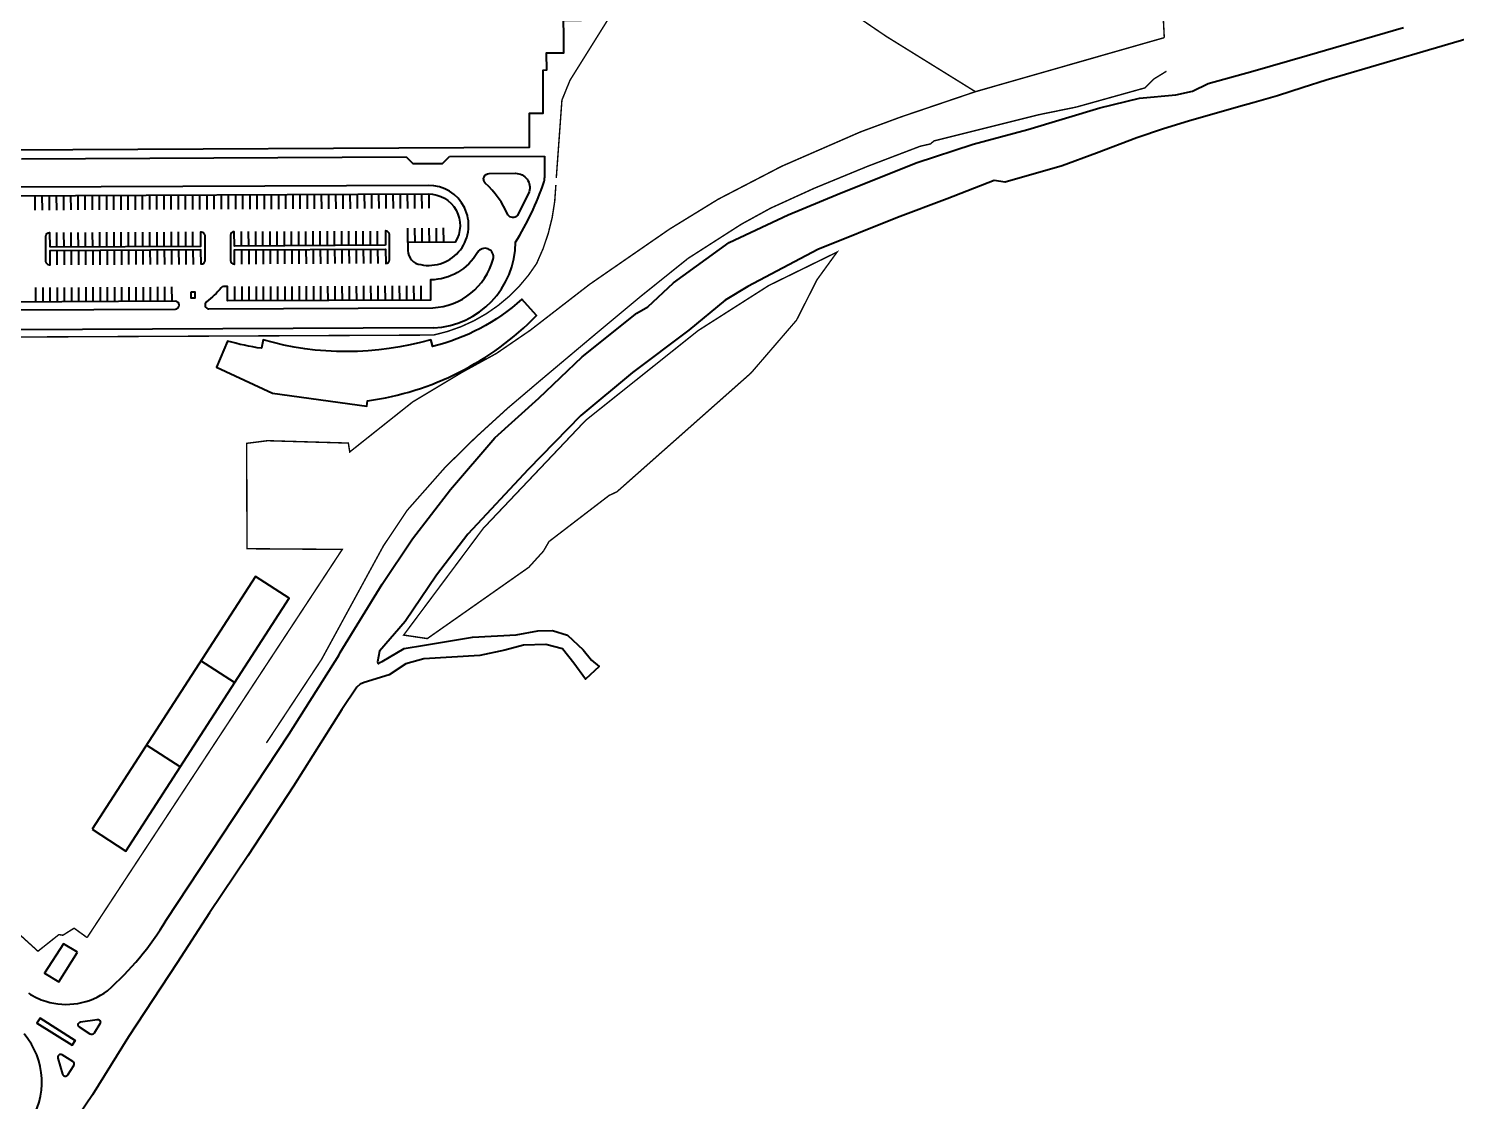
# Model space of a CAD drawing. Header units: metres. Extents: x 428 to 1115, y -4076 to 3914.
# Drawn here: x 1111.6636 to 1112.0953, y -3840.1004 to -3839.7761 of the extents above; entities that cross this region are included whole.
import ezdxf

# ---------------------------------------------------------------- set-up
doc = ezdxf.new("R2010")
doc.units = ezdxf.units.M
doc.header["$MEASUREMENT"] = 0
doc.linetypes.add('DASHED', pattern=[0.75, 0.5, -0.25])
for name, color, linetype, lineweight in [('C-BLDG', 253, 'Continuous', 5), ('C-FENC-AIRF-SECU', 253, 'DASHED', 0), ('C-PARK-MARK', 253, 'Continuous', 9), ('C-ROAD-LAND', 253, 'Continuous', 9)]:
    doc.layers.add(name, color=color, linetype=linetype, lineweight=lineweight)
doc.layers.add('C-BLDG-TERM', color=253, linetype='Continuous')

msp = doc.modelspace()

# ---------------------------------------------------------------- linework, layer by layer
at = {"layer": 'C-BLDG', "lineweight": 40}
for points in [[(1111.712631678166, -3839.855797116822), (1111.712639884515, -3839.857529898353), (1111.713939469265, -3839.857523740447), (1111.713931263848, -3839.855790960779)], [(1111.682802311102, -3840.018154544003), (1111.692989817312, -3840.024738001815), (1111.742365713189, -3839.94833167567), (1111.732178201856, -3839.941748227171), (1111.682802311102, -3840.018154544003)], [(1111.678368762093, -3840.055319165058), (1111.674124907194, -3840.052755643792), (1111.668472412465, -3840.06166797801), (1111.672715731854, -3840.064231277621)]]:
    msp.add_lwpolyline(points, close=True, dxfattribs=at)
msp.add_lwpolyline([(1111.785747439092, -3839.872242349378), (1111.785245767286, -3839.87017298787, -0.1411359777864581), (1111.734530312432, -3839.87022168114), (1111.734033640897, -3839.872762524701, -0.03708728653254), (1111.723770630038, -3839.87056191004), (1111.720451414543, -3839.878469797961), (1111.737371736164, -3839.886334601036), (1111.7658792296, -3839.890280432245), (1111.766103905583, -3839.888657211504, 0.1662979218029289), (1111.817195873199, -3839.862852630383), (1111.812732433392, -3839.857928955174, -0.1237990825997285), (1111.785747439092, -3839.872242349378), (1111.785245767286, -3839.87017298787)], format="xyb", close=True, dxfattribs=at)
for points in [[(1111.725907080764, -3839.97380044981), (1111.715719570829, -3839.967216999448)], [(1111.709448449271, -3839.99926922395), (1111.69926093887, -3839.992685773588)]]:
    msp.add_lwpolyline(points, dxfattribs=at)
at = {"layer": 'C-BLDG-TERM', "lineweight": 40}
msp.add_lwpolyline([(1111.825267784255, -3839.768133946872), (1111.825336824594, -3839.783504798255), (1111.820147960404, -3839.783528103671), (1111.820171325891, -3839.78873011767), (1111.819057667585, -3839.788735120735), (1111.819116170941, -3839.801760147503), (1111.814960509962, -3839.801778811208), (1111.815006785984, -3839.812082360677), (1111.657267644959, -3839.812863323084)], dxfattribs=at)
at = {"layer": 'C-FENC-AIRF-SECU', "lineweight": 40, "ltscale": 0.2, "const_width": 0.0004332, "flags": 128}
for points in [[(1112.004311623475, -3839.736168599865), (1112.004843663847, -3839.736150055371), (1112.006990284617, -3839.778853400788)], [(1111.922946590422, -3839.778485107414), (1111.870204457971, -3839.742660190156)], [(1111.824867155826, -3839.797740395359), (1111.827311066868, -3839.791733698166), (1111.838639688635, -3839.773616387687), (1111.825027694417, -3839.773680865011)], [(1111.922946590422, -3839.778485107414), (1111.949890806763, -3839.795188536114)], [(1111.949874765663, -3839.795193123809), (1112.007005440494, -3839.778847337878)], [(1111.735524081117, -3839.992051650948), (1111.752226916099, -3839.966760809711), (1111.770873061804, -3839.932533147923), (1111.778089500456, -3839.921734628445), (1111.789558503734, -3839.908755355692), (1111.79882963696, -3839.899650360635), (1111.808431134051, -3839.890896306551), (1111.818334700963, -3839.882482809193), (1111.834914494729, -3839.868545220411), (1111.848589206072, -3839.857147415346), (1111.863019125494, -3839.845573759816), (1111.879147860179, -3839.835236332557), (1111.887947822413, -3839.830410222701), (1111.901231301906, -3839.824352638043), (1111.917192131704, -3839.817787788055), (1111.933216927065, -3839.811674849308), (1111.93636083133, -3839.810964484877), (1111.937326264525, -3839.810071840129), (1111.96892026016, -3839.802175988621), (1111.980426498646, -3839.799829072497), (1112.001086947466, -3839.794059450916), (1112.003889262634, -3839.791320967666), (1112.007641026708, -3839.789013141013)], [(1111.681304281069, -3840.050902768216), (1111.758454741402, -3839.933555278174), (1111.729651073417, -3839.933347589514), (1111.729552247985, -3839.901492246605), (1111.735885132062, -3839.90069409012), (1111.760293726301, -3839.90141275636), (1111.760715225669, -3839.904097155846), (1111.77972996836, -3839.888985970236), (1111.794850052757, -3839.879918619237), (1111.80503747608, -3839.87433050125), (1111.815312914042, -3839.867296495653), (1111.82901846101, -3839.856694921098), (1111.833255483726, -3839.853417479611), (1111.857359334784, -3839.836761255926), (1111.872123353141, -3839.827693793169), (1111.891343590295, -3839.817721870906), (1111.915166126056, -3839.807336283094), (1111.927352856336, -3839.802828849471), (1111.949890806763, -3839.795188536114)], [(1111.82316095238, -3839.821297749124), (1111.824867155826, -3839.797740395359)], [(1111.632350948131, -3840.019816802061), (1111.656569684813, -3840.046053066096), (1111.666446922304, -3840.055026597521), (1111.672775642438, -3840.049999355517), (1111.673985869581, -3840.050194381915), (1111.677374355918, -3840.048062977558), (1111.681304281069, -3840.050902768216)]]:
    msp.add_lwpolyline(points, dxfattribs=at)
msp.add_lwpolyline([(1111.632350948131, -3840.019816802061, -0.0162407002377361), (1111.631443323525, -3840.014933691538), (1111.63089130023, -3839.898396303123, -0.2208973633081659), (1111.639647036283, -3839.879308653242, -0.0790276135384151), (1111.654604785567, -3839.870175368331, -0.0967292955082796), (1111.658675473141, -3839.869360382846), (1111.786051758057, -3839.868757018066, 0.2025788544958967), (1111.817206458612, -3839.847150978811, 0.1070271417786187), (1111.823038976131, -3839.82342159859)], format="xyb", dxfattribs=at)
msp.add_lwpolyline([(1111.908046991987, -3839.843682852752), (1111.887442679102, -3839.85376520007), (1111.866047547156, -3839.867411573595), (1111.832052685744, -3839.894539824865), (1111.801104100844, -3839.927168795086), (1111.777015345128, -3839.959457305438), (1111.784169740467, -3839.960510962821), (1111.796041257637, -3839.952184179045), (1111.814838408916, -3839.938978486872), (1111.819279083474, -3839.934078858412), (1111.82096424648, -3839.931178233764), (1111.839113893876, -3839.917260383434), (1111.841509086969, -3839.916134889416), (1111.882055390584, -3839.880214027307), (1111.895799275911, -3839.864257679499), (1111.901988172395, -3839.852047664292), (1111.908046991987, -3839.843682852752)], close=True, dxfattribs=at)
at = {"layer": 'C-PARK-MARK', "lineweight": 40}
for points in [[(1111.665608452125, -3839.831004095442), (1111.665587932295, -3839.826672147206)], [(1111.667774425777, -3839.830993835992), (1111.667753907809, -3839.826661885894)], [(1111.669940400826, -3839.830983576542), (1111.669919881461, -3839.826651624582)], [(1111.67210637541, -3839.830973318956), (1111.672085856511, -3839.826641365132)], [(1111.674272355115, -3839.830963059507), (1111.674251835285, -3839.826631105683)], [(1111.676438329233, -3839.830952798195), (1111.676417809869, -3839.826620844371)], [(1111.678604304748, -3839.830942538745), (1111.678583784452, -3839.826610588647)], [(1111.680770278866, -3839.830932279296), (1111.680749759967, -3839.826600327334)], [(1111.682936258106, -3839.83092201612), (1111.682915733619, -3839.826590066022)], [(1111.685102232689, -3839.830911756671), (1111.68508171379, -3839.826579808435)], [(1111.687268207273, -3839.830901497221), (1111.687247687908, -3839.826569545261)], [(1111.689434182322, -3839.830891237772), (1111.689413662957, -3839.826559283949)], [(1111.691600160631, -3839.83088097646), (1111.691579638007, -3839.826549026362)], [(1111.69376613568, -3839.830870718873), (1111.693745616315, -3839.826538766912)], [(1111.695932110729, -3839.830860457561), (1111.695911591364, -3839.8265285056)], [(1111.698098085778, -3839.830850199975), (1111.698077565482, -3839.826518248013)], [(1111.700264060362, -3839.830839940525), (1111.700243540531, -3839.826507986701)], [(1111.70243003867, -3839.830829679213), (1111.70240951884, -3839.826497725389)], [(1111.704596013254, -3839.8308194179), (1111.704575494821, -3839.826487469665)], [(1111.706761988769, -3839.830809158451), (1111.706741469404, -3839.826477208353)], [(1111.708927962421, -3839.830798897139), (1111.708907444919, -3839.826466948903)], [(1111.711093942127, -3839.830788637689), (1111.711073418105, -3839.826456685729)], [(1111.713259917176, -3839.830778380103), (1111.713239397811, -3839.826446426279)], [(1111.715425892225, -3839.83076811879), (1111.715405371463, -3839.826436164967)], [(1111.717591865411, -3839.830757859341), (1111.717571346512, -3839.826425909243)], [(1111.719757841858, -3839.830747599891), (1111.719737322027, -3839.826415647931)], [(1111.721923819235, -3839.830737338579), (1111.721903300336, -3839.826405386619)], [(1111.72408979475, -3839.83072707913), (1111.724069274919, -3839.826395129032)], [(1111.726255769799, -3839.830716821543), (1111.726235249969, -3839.82638486772)], [(1111.728421743917, -3839.830706560231), (1111.728401225483, -3839.82637460827)], [(1111.730587723157, -3839.830696297056), (1111.730567203326, -3839.826364346958)], [(1111.732753698206, -3839.830686039469), (1111.732733178841, -3839.826354089371)], [(1111.734919673721, -3839.830675778157), (1111.734899153425, -3839.826343826196)], [(1111.737085646907, -3839.83066552057), (1111.737065128474, -3839.826333568609)], [(1111.739251627079, -3839.830655257396), (1111.739231102126, -3839.826323307298)], [(1111.741417600731, -3839.830644999809), (1111.741397081832, -3839.826313045985)], [(1111.74358357578, -3839.830634738497), (1111.743563056415, -3839.826302790261)], [(1111.745749550363, -3839.83062448091), (1111.745729031464, -3839.826292528949)], [(1111.747915525413, -3839.830614219598), (1111.747895006048, -3839.8262822695)], [(1111.750081503256, -3839.830603960148), (1111.750060985288, -3839.826272006325)], [(1111.75224747877, -3839.830593700699), (1111.752226959406, -3839.826261748738)], [(1111.754413454751, -3839.830583439387), (1111.754392933989, -3839.826251487425)], [(1111.756579428869, -3839.830573179937), (1111.756558909504, -3839.826241229839)], [(1111.758745407178, -3839.830562916763), (1111.758724884553, -3839.826230968526)], [(1111.760911382692, -3839.830552659176), (1111.760890861931, -3839.826220707215)], [(1111.763077357741, -3839.830542399726), (1111.76305683698, -3839.826210449628)], [(1111.765243331394, -3839.830532142139), (1111.76522281296, -3839.826200188316)], [(1111.767409311099, -3839.830521878965), (1111.767388787078, -3839.826189928866)], [(1111.769575284286, -3839.830511619515), (1111.769554766318, -3839.826179667554)], [(1111.771741259801, -3839.830501361928), (1111.77172073997, -3839.826169409967)], [(1111.773907235315, -3839.830491100616), (1111.773886715485, -3839.826159148655)], [(1111.776073208968, -3839.830480841167), (1111.776052690069, -3839.826148891069)], [(1111.778239188208, -3839.830470577992), (1111.778218668843, -3839.826138627893)], [(1111.780405163257, -3839.830460320405), (1111.780384643426, -3839.826128368444)], [(1111.782571137375, -3839.830450059093), (1111.782550618475, -3839.826118110858)], [(1111.784737112424, -3839.830439801506), (1111.784716593525, -3839.826107849545)], [(1111.778287968556, -3839.840768781669), (1111.778267449191, -3839.836436827845)], [(1111.780453943605, -3839.840758522219), (1111.780433422843, -3839.836426570258)], [(1111.782619918654, -3839.84074826277), (1111.78259939929, -3839.836416310808)], [(1111.784785896963, -3839.840737999594), (1111.784765377133, -3839.836406049496)], [(1111.786951870615, -3839.840727738283), (1111.786931352647, -3839.836395791909)], [(1111.789117845664, -3839.840717482559), (1111.7890973263, -3839.836385528735)], [(1111.672159065916, -3839.842096238575), (1111.672138546085, -3839.837764286614)], [(1111.674325039568, -3839.842085980988), (1111.6743045216, -3839.837754029027)], [(1111.676491015548, -3839.842075719676), (1111.676470495252, -3839.837743769578)], [(1111.678656993391, -3839.842065458364), (1111.678636474958, -3839.837733508266)], [(1111.680822969372, -3839.842055197052), (1111.680802449076, -3839.837723248816)], [(1111.682988943955, -3839.842044939465), (1111.682968423659, -3839.837712987504)], [(1111.685154918539, -3839.842034680015), (1111.685134399174, -3839.837702728054)], [(1111.687320896382, -3839.842024418703), (1111.687300374689, -3839.837692468605)], [(1111.689486871897, -3839.842014161116), (1111.689466352066, -3839.837682207292)], [(1111.691652846946, -3839.842003899804), (1111.691632327581, -3839.837671947844)], [(1111.693818821064, -3839.841993642217), (1111.69379830263, -3839.837661690257)], [(1111.69598479751, -3839.841983380905), (1111.695964276748, -3839.837651430807)], [(1111.698150774421, -3839.841973119593), (1111.698130255988, -3839.837641167632)], [(1111.700316750868, -3839.841962858281), (1111.700296230572, -3839.837630910046)], [(1111.70248272452, -3839.841952600694), (1111.702462205621, -3839.837620648733)], [(1111.704648699569, -3839.841942341245), (1111.704628179273, -3839.837610389284)], [(1111.706814677878, -3839.84193207807), (1111.706794155253, -3839.837600129835)], [(1111.708980652927, -3839.841921820483), (1111.708960132631, -3839.837589868523)], [(1111.71114662751, -3839.841911559171), (1111.711126108611, -3839.83757960721)], [(1111.713312603025, -3839.841901303447), (1111.713292083195, -3839.837569349624)], [(1111.727990273344, -3839.841831774629), (1111.727969753048, -3839.837499824529)], [(1111.730156251653, -3839.841821513317), (1111.730135732754, -3839.837489561356)], [(1111.73232222577, -3839.841811255729), (1111.732301707337, -3839.837479301906)], [(1111.734488200819, -3839.841800994417), (1111.734467681455, -3839.837469042457)], [(1111.736654176334, -3839.841790734968), (1111.73663365697, -3839.837458784871)], [(1111.738820154177, -3839.841780473656), (1111.738799632019, -3839.837448523558)], [(1111.740986130623, -3839.841770216069), (1111.740965609862, -3839.837438262246)], [(1111.743152104741, -3839.841759954757), (1111.743131585377, -3839.837428004659)], [(1111.74531807979, -3839.841749695307), (1111.745297559029, -3839.837417743347)], [(1111.747484053908, -3839.841739435858), (1111.747463534078, -3839.83740748576)], [(1111.749650033148, -3839.841729174546), (1111.749629513318, -3839.837397222585)], [(1111.7518160068, -3839.841718915096), (1111.751795488833, -3839.837386964998)], [(1111.75398198185, -3839.841708655647), (1111.753961462485, -3839.837376703686)], [(1111.756147956433, -3839.841698396197), (1111.756127437534, -3839.837366444237)], [(1111.758313935208, -3839.841688134885), (1111.758293416309, -3839.837356182925)], [(1111.760479910722, -3839.841677875436), (1111.760459390892, -3839.837345923475)], [(1111.762645885772, -3839.841667614124), (1111.762625365475, -3839.837335665888)], [(1111.764811860821, -3839.841657354674), (1111.76479134099, -3839.837325404576)], [(1111.766977839129, -3839.841647095225), (1111.766957315574, -3839.837315145127)], [(1111.769143813713, -3839.841636835775), (1111.769123294814, -3839.837304881952)], [(1111.672164495992, -3839.843242935083), (1111.672185016753, -3839.847574883318)], [(1111.674330471041, -3839.843232673771), (1111.674350994596, -3839.847564622007)], [(1111.676496450281, -3839.843222412458), (1111.676516970111, -3839.84755436442)], [(1111.678662424865, -3839.843212151146), (1111.678682943764, -3839.84754410497)], [(1111.680828398982, -3839.84320189356), (1111.680848918813, -3839.847533847383)], [(1111.682994374497, -3839.843191634111), (1111.683014894327, -3839.847523586071)], [(1111.685160352806, -3839.843181372798), (1111.685180872171, -3839.847513322896)], [(1111.687326327855, -3839.843171115211), (1111.687346846754, -3839.847503061584)], [(1111.689492302438, -3839.843160852036), (1111.689512822735, -3839.847492803997)], [(1111.691658277953, -3839.843150594449), (1111.691678797784, -3839.847482544548)], [(1111.693824252537, -3839.843140333137), (1111.693844776092, -3839.847472283235)], [(1111.695990231311, -3839.843130073688), (1111.696010751141, -3839.847462023787)], [(1111.698156205895, -3839.843119812376), (1111.698176725259, -3839.847451764337)], [(1111.700322180944, -3839.843109554789), (1111.700342700308, -3839.84744150675)], [(1111.702488155993, -3839.843099293477), (1111.702508674426, -3839.847431245438)], [(1111.704654134767, -3839.843089032165), (1111.704674653666, -3839.847420985988)], [(1111.706820109817, -3839.843078774578), (1111.706840627784, -3839.847410724676)], [(1111.708986083469, -3839.843068515128), (1111.709006602833, -3839.847400465226)], [(1111.711152058518, -3839.843058255679), (1111.711172578348, -3839.847390203914)], [(1111.713318036361, -3839.843047992504), (1111.713338557123, -3839.847379942602)], [(1111.727995708077, -3839.842978467411), (1111.728016226044, -3839.847310419372)], [(1111.730161681729, -3839.842968207962), (1111.730182201559, -3839.847300158061)], [(1111.732327656778, -3839.842957948512), (1111.732348175677, -3839.847289902336)], [(1111.734493631361, -3839.842947687201), (1111.734514155848, -3839.847279639161)], [(1111.736659610136, -3839.842937429614), (1111.736680129035, -3839.84726937785)], [(1111.738825584719, -3839.842927170164), (1111.738846105015, -3839.847259116537)], [(1111.740991560234, -3839.842916906989), (1111.74101208053, -3839.84724885895)], [(1111.743157535283, -3839.842906645677), (1111.743178053717, -3839.847238597638)], [(1111.745323514058, -3839.842896386227), (1111.745344032956, -3839.847228340051)], [(1111.747489489107, -3839.842886126778), (1111.74751000754, -3839.847218080602)], [(1111.749655463225, -3839.842875869191), (1111.749675982589, -3839.847207819289)], [(1111.751821438274, -3839.842865609742), (1111.751841957173, -3839.847197561703)], [(1111.753987412857, -3839.842855348429), (1111.754007937344, -3839.847187298527)], [(1111.756153392097, -3839.84284508898), (1111.756173910065, -3839.847177039079)], [(1111.758319366215, -3839.842834829531), (1111.758339886045, -3839.847166779629)], [(1111.760485340798, -3839.842824568219), (1111.760505860629, -3839.847156520179)], [(1111.762651315382, -3839.842814308769), (1111.762671835678, -3839.847146258867)], [(1111.764817295088, -3839.842804047457), (1111.764837813987, -3839.847135999418)], [(1111.766983269671, -3839.842793788007), (1111.767003789502, -3839.847125739968)], [(1111.769149245186, -3839.842783528558), (1111.769169763154, -3839.847115478657)], [(1111.732380346818, -3839.854080869994), (1111.732400866183, -3839.858412820092)], [(1111.734546322333, -3839.854070608682), (1111.734566841232, -3839.858402562505)], [(1111.736712296917, -3839.854060347371), (1111.736732815815, -3839.858392301194)], [(1111.738878271034, -3839.854050091645), (1111.73889879133, -3839.858382043607)], [(1111.741044249343, -3839.854039830333), (1111.741064769639, -3839.858371780432)], [(1111.743210223927, -3839.854029569022), (1111.743230744688, -3839.858361520983)], [(1111.745376199441, -3839.854019309572), (1111.745396719272, -3839.858351263396)], [(1111.747542174956, -3839.854009050122), (1111.747562694321, -3839.858341003946)], [(1111.749708150005, -3839.853998792536), (1111.749728672164, -3839.858330742634)], [(1111.751874127848, -3839.853988531223), (1111.751894647213, -3839.858320481322)], [(1111.754040102898, -3839.853978271774), (1111.754060621331, -3839.858310221872)], [(1111.756206077015, -3839.853968010462), (1111.756226597777, -3839.85829996056)], [(1111.758372052064, -3839.853957751012), (1111.75839257236, -3839.858289702974)], [(1111.760538030839, -3839.8539474897), (1111.760558551135, -3839.858279441661)], [(1111.762704005888, -3839.853937228389), (1111.762724524787, -3839.858269182212)], [(1111.764869980472, -3839.853926970801), (1111.764890499836, -3839.858258922762)], [(1111.767035955986, -3839.853916711352), (1111.767056475351, -3839.858248663313)], [(1111.769201933829, -3839.85390645004), (1111.769222453194, -3839.858238402001)], [(1111.771367908879, -3839.85389619059), (1111.771388428709, -3839.858228142551)], [(1111.773533884393, -3839.853885931141), (1111.773554403292, -3839.858217884965)], [(1111.775699858977, -3839.853875669829), (1111.775720379273, -3839.858207621789)], [(1111.77786583356, -3839.853865414104), (1111.777886357116, -3839.858197360478)], [(1111.780031811869, -3839.85385515093), (1111.780052332165, -3839.858187101028)], [(1111.782197786918, -3839.853844889617), (1111.782218306283, -3839.858176841579)], [(1111.665719258091, -3839.854396633051), (1111.665739777455, -3839.858728586874)], [(1111.66788523314, -3839.854386375463), (1111.667905752039, -3839.858718329287)], [(1111.670051207258, -3839.854376114152), (1111.670071730813, -3839.858708066112)], [(1111.672217186498, -3839.854365854702), (1111.672237705862, -3839.858697806663)], [(1111.674383160616, -3839.854355595252), (1111.674403680912, -3839.858687545351)], [(1111.676549135665, -3839.854345335803), (1111.676569656427, -3839.858677285901)], [(1111.67871511118, -3839.854335074491), (1111.678735630544, -3839.858667026452)], [(1111.680881089954, -3839.854324815041), (1111.680901608387, -3839.85865676514)], [(1111.683047064538, -3839.854314553729), (1111.683067583902, -3839.858646507553)], [(1111.685213039587, -3839.85430429428), (1111.685233558486, -3839.858636246241)], [(1111.687379014636, -3839.854294036693), (1111.687399532603, -3839.858625988654)], [(1111.689544988754, -3839.854283775381), (1111.689565512309, -3839.858615725479)], [(1111.691710967994, -3839.854273514069), (1111.691731487358, -3839.858605467892)], [(1111.693876941646, -3839.854263254619), (1111.693897462407, -3839.85859520658)], [(1111.696042917161, -3839.85425299517), (1111.696063436525, -3839.858584948994)], [(1111.698208891279, -3839.85424273572), (1111.698229415766, -3839.858574687681)], [(1111.700374870053, -3839.854232476271), (1111.700395389418, -3839.858564426369)], [(1111.702540845102, -3839.854222216821), (1111.702561364932, -3839.85855416692)], [(1111.704706820617, -3839.854211955509), (1111.70472733905, -3839.85854390747)], [(1111.706872794735, -3839.85420169606), (1111.706893314099, -3839.858533649883)], [(1111.725882418877, -3839.854111650205), (1111.725902937776, -3839.858443602166)], [(1111.72804839346, -3839.854101390756), (1111.728068912825, -3839.858433340854)], [(1111.730214368509, -3839.854091133169), (1111.730234890668, -3839.858423079542)]]:
    msp.add_lwpolyline(points, dxfattribs=at)
at = {"layer": 'C-ROAD-LAND', "lineweight": 40}
for p, q in [((1112.050163697409, -3839.784287263817), (1112.079317709854, -3839.775761769331)), ((1112.03381406791, -3839.788993789993), (1112.050163697409, -3839.784287263817)), ((1112.02027042299, -3839.792735456667), (1112.03381406791, -3839.788993789993)), ((1112.015493644359, -3839.794983009986), (1112.02027042299, -3839.792735456667)), ((1111.987516312352, -3839.800105276696), (1111.999466866212, -3839.797133672229)), ((1111.999466866212, -3839.797133672229), (1112.010436558122, -3839.796102213851)), ((1112.010436558122, -3839.796102213851), (1112.015493644359, -3839.794983009986)), ((1112.010436558122, -3839.796102213851), (1112.010436558122, -3839.796102213851)), ((1111.965773172168, -3839.806615558631), (1111.987516312352, -3839.800105276696)), ((1111.949197049676, -3839.811096965513), (1111.965773172168, -3839.806615558631)), ((1111.661476917988, -3839.815522269524), (1111.77782264953, -3839.814877179629)), ((1111.77782264953, -3839.814877179629), (1111.779821621677, -3839.816942577428)), ((1111.788742612074, -3839.816883658237), (1111.790857748086, -3839.814815432943)), ((1111.790857748086, -3839.814815432943), (1111.81957524219, -3839.814679402105)), ((1111.81957524219, -3839.814679402105), (1111.819606264545, -3839.821228255696)), ((1111.931924075311, -3839.816654239959), (1111.949197049676, -3839.811096965513)), ((1111.779821621677, -3839.816942577428), (1111.788742612074, -3839.816883658237)), ((1111.908112181774, -3839.826292094953), (1111.931924075311, -3839.816654239959)), ((1111.893323388839, -3839.832444378353), (1111.908112181774, -3839.826292094953)), ((1111.875452102119, -3839.840805988006), (1111.893323388839, -3839.832444378353)), ((1111.858606363139, -3839.853013212971), (1111.875452102119, -3839.840805988006)), ((1111.850812219041, -3839.860180598861), (1111.858606363139, -3839.853013212971)), ((1111.831032977397, -3839.875295899055), (1111.847486249594, -3839.862131468198)), ((1111.847486249594, -3839.862131468198), (1111.850812219041, -3839.860180598861)), ((1111.785995870786, -3839.866591257221), (1111.65866521276, -3839.867194407798)), ((1111.817856732713, -3839.887789362288), (1111.831032977397, -3839.875295899055)), ((1111.804625593083, -3839.899874854079), (1111.817856732713, -3839.887789362288)), ((1111.791224094996, -3839.915470990531), (1111.804625593083, -3839.899874854079)), ((1111.779675954911, -3839.930318572736), (1111.791224094996, -3839.915470990531)), ((1111.77052849946, -3839.94407053589), (1111.779675954911, -3839.930318572736)), ((1111.757823616224, -3839.96474215313), (1111.77052849946, -3839.94407053589)), ((1111.742364518768, -3839.989351726315), (1111.757505345581, -3839.965461553253)), ((1111.757505345581, -3839.965461553253), (1111.757823616224, -3839.96474215313)), ((1111.705211678012, -3840.045648825533), (1111.742364518768, -3839.989351726315))]:
    msp.add_line(p, q, dxfattribs=at)
msp.add_lwpolyline([(1112.107858913908, -3839.776449346162), (1112.08348339559, -3839.783641074962), (1112.075185831128, -3839.786097186795), (1112.055936552076, -3839.791713490329), (1112.04900440942, -3839.793969202033), (1112.041182424365, -3839.796425593263), (1112.034129355992, -3839.798419886447), (1112.02939138371, -3839.799759575344), (1112.014305783393, -3839.804086874417), (1112.006706894333, -3839.806368242196), (1111.998726699459, -3839.809132690719), (1111.986494545317, -3839.813744214541), (1111.976160914129, -3839.817556611441), (1111.958876109174, -3839.822589044637), (1111.955535500268, -3839.822077025837), (1111.941329418639, -3839.827605274684), (1111.926300607579, -3839.833254396162), (1111.90220173025, -3839.842873900376), (1111.881033901083, -3839.854037058718), (1111.874177848878, -3839.858197040103), (1111.863204389302, -3839.867278463385), (1111.846193727063, -3839.880053722477), (1111.830553191206, -3839.893104977153), (1111.814617332494, -3839.909364124006), (1111.796395794446, -3839.928913488231), (1111.786986086009, -3839.941332067541), (1111.777468412606, -3839.955301991841), (1111.769761166027, -3839.964360959075), (1111.769106477922, -3839.967532509184), (1111.769192420835, -3839.967983185492), (1111.769421506165, -3839.968147975571), (1111.770064224447, -3839.967692707843), (1111.770524530163, -3839.967397936798), (1111.777144722598, -3839.963527553893), (1111.783334264023, -3839.962514124057), (1111.797790928701, -3839.960044908515), (1111.811055526561, -3839.959430082879), (1111.817591526503, -3839.958161111168), (1111.822055549318, -3839.958086355768), (1111.826602836563, -3839.959477723754), (1111.831264678812, -3839.963921855382), (1111.833837375468, -3839.967022949076), (1111.836091367951, -3839.968925767756), (1111.831980180884, -3839.972810992218), (1111.828478801953, -3839.967937468729), (1111.825006405315, -3839.963574490688), (1111.819967421195, -3839.962270329884), (1111.813274830072, -3839.962493299685), (1111.807629947508, -3839.964040205991), (1111.800053287255, -3839.96561885736), (1111.783067020545, -3839.966670186437), (1111.77769752867, -3839.968170727781), (1111.772600419311, -3839.97143134772), (1111.765097125391, -3839.973772787667), (1111.763880939646, -3839.974256037912), (1111.762854060581, -3839.975215678281), (1111.758371084886, -3839.981940626345), (1111.758371084886, -3839.981940626345), (1111.758371084886, -3839.981940626345), (1111.743754432494, -3840.005105133347), (1111.729865043382, -3840.026153252638), (1111.718269200022, -3840.043428831912), (1111.708545333663, -3840.058566804222), (1111.693859764332, -3840.080860779798), (1111.682929193093, -3840.098414606592), (1111.669988989787, -3840.117442867896)], dxfattribs=at)
for points in [[(1111.707977493717, -3839.858528510845), (1111.656552003188, -3839.858772107578), (1111.656400154302, -3839.826715666048), (1111.78449100112, -3839.826108916841, -0.5946731073904611), (1111.792589055798, -3839.840701039128), (1111.778287968556, -3839.840768781669), (1111.778299418236, -3839.843186265967, 0.3818078846980862), (1111.782168057239, -3839.847472901634, 1.108747615918703), (1111.784478686707, -3839.823509748272), (1111.660719793247, -3839.82409597858, -0.0225496877974922), (1111.659549120771, -3839.824048706508, -0.0290013313802575), (1111.647466195705, -3839.822303629659), (1111.647466195705, -3839.822303629659, 0.6692185379670335), (1111.646571421488, -3839.823632276795, -0.1539441615612659), (1111.652122311252, -3839.845848706729, 0.0129778557428697), (1111.651840881868, -3839.853957356132, 0.4338886197281558), (1111.658996180123, -3839.861127969987), (1111.658614137633, -3839.861129780478), (1111.707988706375, -3839.860895901164, 0.9999999999999998)], [(1111.802880032877, -3839.819897893063), (1111.810878501697, -3839.819860006861, -0.5027138220169354), (1111.814960053614, -3839.825447608895), (1111.811436087316, -3839.832616872332, -0.5038104424014963), (1111.808556985067, -3839.832419316462, 0.1078459697192264), (1111.801662480416, -3839.822860063232, -0.6455372812108989), (1111.802880032877, -3839.819897893063, -0.6177491816668618)], [(1111.669993090401, -3839.842106499887), (1111.715733402366, -3839.841889833278), (1111.715712878345, -3839.837557881317), (1111.715776585, -3839.837557579568, -0.4142135623730951), (1111.716864703181, -3839.8386354383), (1111.716900913468, -3839.846280058092, -0.4142135623730951), (1111.715823057065, -3839.847368176273), (1111.715759351807, -3839.847368476159), (1111.715738833839, -3839.843036526061), (1111.669998521874, -3839.84325319267), (1111.670019040307, -3839.847585144631), (1111.669955334584, -3839.847585444517, -0.4142135623730951), (1111.668867220128, -3839.846507585786), (1111.668831005184, -3839.838862967855, -0.4142135623730951), (1111.669908865778, -3839.837774849675), (1111.669972571502, -3839.837774547926), (1111.669993090401, -3839.842106499887)], [(1111.771564608863, -3839.841625369332), (1111.725824298295, -3839.841842034078), (1111.725803777533, -3839.837510083979), (1111.725740073206, -3839.837510385729, 0.4142135623730951), (1111.724662217269, -3839.838598502046), (1111.724698427091, -3839.846243121839, 0.4142135623730951), (1111.725786545737, -3839.847320978708), (1111.725850252392, -3839.847320678822), (1111.725829728837, -3839.842988728724), (1111.771570039405, -3839.842772062115), (1111.771590558769, -3839.847104014076), (1111.771654265425, -3839.847103712326, 0.4142135623730951), (1111.772732124621, -3839.846015594146), (1111.772695910609, -3839.838370976217, 0.4142135623730951), (1111.771607794756, -3839.837293113761), (1111.771544089033, -3839.837293417371), (1111.771564608863, -3839.841625369332)], [(1111.717433482832, -3839.858720376334, 0.7208059598658055), (1111.718153673647, -3839.860847748063), (1111.78582818476, -3839.86052718497, 0.3229981722586523), (1111.80407233532, -3839.845815013341, 0.8795246087537675), (1111.799314179881, -3839.843829357243, -0.2667424782056895), (1111.78513408448, -3839.852063278846), (1111.785162975969, -3839.858162892229), (1111.723736963192, -3839.858453861616), (1111.723716442896, -3839.854121907792), (1111.722505827858, -3839.854127644739, 0.2249513605838438), (1111.721836781552, -3839.854448582224, -0.0605009938650207), (1111.7174287424, -3839.858714115984, 0.0605009938650207)], [(1111.682197388685, -3840.080082605771), (1111.679008761378, -3840.077998788274, -0.6854951196558865), (1111.679345506667, -3840.076418065644), (1111.684307180768, -3840.075622181586, -0.6415809525562656), (1111.685182176488, -3840.076931894935), (1111.683409129227, -3840.079811594627, -0.4221305770889158)], [(1111.677010329863, -3840.08832996077), (1111.673751060343, -3840.086358464501, 0.6854951196558865), (1111.6724721449, -3840.08734662383), (1111.673903763252, -3840.09216348379, 0.6415809525562656), (1111.675463234032, -3840.092384888968), (1111.677290882873, -3840.089539525277, 0.4221305770889158)]]:
    msp.add_lwpolyline(points, format="xyb", close=True, dxfattribs=at)
for points in [[(1111.666149578015, -3840.076767915107), (1111.667072105179, -3840.075301102541), (1111.677719745743, -3840.081997783101), (1111.67679721299, -3840.083464595667)], [(1111.666149578015, -3840.076767915107), (1111.667072105179, -3840.075301102541), (1111.677719745743, -3840.081997783101), (1111.67679721299, -3840.083464595667)], [(1111.666149578015, -3840.076767915107), (1111.67679721299, -3840.083464595667), (1111.677719745743, -3840.081997783101), (1111.667072105179, -3840.075301102541), (1111.666149578015, -3840.076767915107)]]:
    msp.add_lwpolyline(points, close=True, dxfattribs=at)
for centre, radius, start, end in [((1111.737913636914, -3839.795104370631), 0.0859910731213118, 328.0127983068417, 341.3271408831396), ((1111.815274312118, -3839.821248776458), 0.0043320000000437, 341.3271408831396, 0.2713735817361962), ((1111.784751065964, -3839.840523365132), 0.0260975974684262, 272.733937243447, 359.7077418215966), ((1111.626455615232, -3839.998160218067), 0.0919656729247471, 311.5667204774904, 328.9107245529203), ((1111.67500799145, -3840.050244144342), 0.0208583717581743, 236.861743081369, 252.6749899628428), ((1111.67500799145, -3840.050244144342), 0.0208583717563557, 252.6749899628428, 306.7019039079268), ((1111.645401989999, -3840.094550761572), 0.022233899231174, 324.9133224392982, 40.71896299452768)]:
    msp.add_arc(centre, radius, start, end, dxfattribs=at)

doc.saveas('drawing.dxf')
